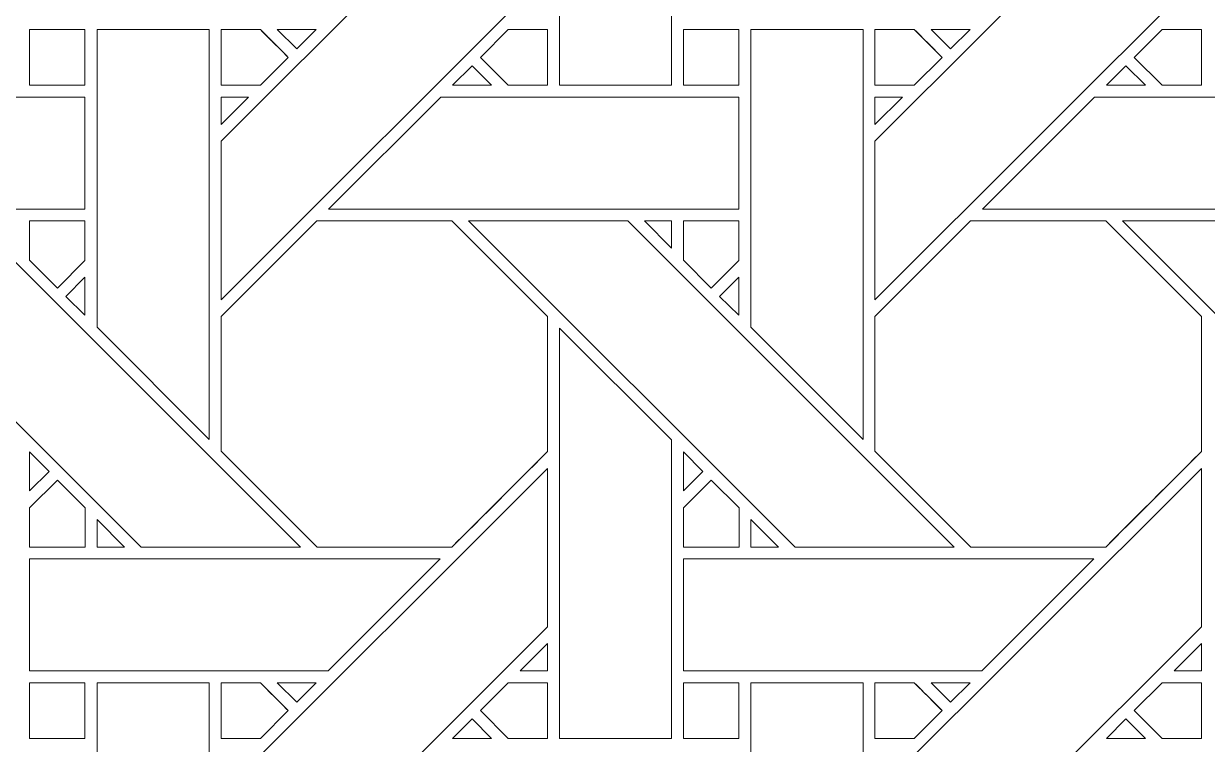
# Model space of a CAD drawing. Header units: inches. Extents: x 2.4 to 22.4, y -0.9 to 19.1.
# Drawn here: x 11.385 to 13.103, y 9.995 to 11.041 of the extents above; entities that cross this region are included whole.
import ezdxf

# ---------------------------------------------------------------- set-up
doc = ezdxf.new("R2010")
doc.units = ezdxf.units.IN
doc.header["$MEASUREMENT"] = 0
doc.layers.add('Design', color=7, linetype='Continuous', lineweight=0)

msp = doc.modelspace()

# ---------------------------------------------------------------- linework, layer by layer
at = {"layer": 'Design'}
for points, knots in [([(12.3829, 19.0948), (6.86, 19.0948), (2.3829, 14.6176), (2.3829, 9.0948), (2.3829, 3.5719), (6.86, -0.9052), (12.3829, -0.9052), (17.9057, -0.9052), (22.3829, 3.5719), (22.3829, 9.0948), (22.3829, 14.6176), (17.9057, 19.0948), (12.3829, 19.0948)], [0, 0, 0, 0, 1, 1, 1, 2, 2, 2, 3, 3, 3, 4, 4, 4, 4]), ([(12.3829, 17.972), (7.4801, 17.972), (3.5056, 13.9975), (3.5056, 9.0948), (3.5056, 4.192), (7.4801, 0.2175), (12.3829, 0.2175), (17.2856, 0.2175), (21.2601, 4.192), (21.2601, 9.0948), (21.2601, 13.9975), (17.2856, 17.972), (12.3829, 17.972)], [0, 0, 0, 0, 1, 1, 1, 2, 2, 2, 3, 3, 3, 4, 4, 4, 4]), ([(12.1625, 10.9519), (12.1625, 10.9519), (12.1625, 11.5477), (12.1625, 11.5477), (12.1625, 11.5477), (12.3252, 11.3855), (12.3252, 11.3855), (12.3252, 11.3855), (12.3252, 10.9519), (12.3252, 10.9519), (12.3252, 10.9519), (12.1625, 10.9519), (12.1625, 10.9519)], [0, 0, 0, 0, 1, 1, 1, 2, 2, 2, 3, 3, 3, 4, 4, 4, 4]), ([(12.1453, 11.1141), (12.1453, 11.1141), (11.6717, 10.6404), (11.6717, 10.6404), (11.6717, 10.6404), (11.6717, 10.8705), (11.6717, 10.8705), (11.6717, 10.8705), (12.1453, 11.3441), (12.1453, 11.3441), (12.1453, 11.3441), (12.1453, 11.1141), (12.1453, 11.1141)], [0, 0, 0, 0, 1, 1, 1, 2, 2, 2, 3, 3, 3, 4, 4, 4, 4]), ([(13.0941, 11.1141), (13.0941, 11.1141), (12.6204, 10.6404), (12.6204, 10.6404), (12.6204, 10.6404), (12.6204, 10.8705), (12.6204, 10.8705), (12.6204, 10.8705), (13.0941, 11.3441), (13.0941, 11.3441), (13.0941, 11.3441), (13.0941, 11.1141), (13.0941, 11.1141)], [0, 0, 0, 0, 1, 1, 1, 2, 2, 2, 3, 3, 3, 4, 4, 4, 4]), ([(11.3938, 10.9519), (11.3938, 10.9519), (11.3938, 11.0327), (11.3938, 11.0327), (11.3938, 11.0327), (11.474, 11.0327), (11.474, 11.0327), (11.474, 11.0327), (11.474, 10.9519), (11.474, 10.9519), (11.474, 10.9519), (11.3938, 10.9519), (11.3938, 10.9519)], [0, 0, 0, 0, 1, 1, 1, 2, 2, 2, 3, 3, 3, 4, 4, 4, 4]), ([(11.3938, 11.0327), (11.3938, 11.0327), (11.474, 11.0327), (11.474, 11.0327), (11.474, 11.0327), (11.474, 10.9519), (11.474, 10.9519), (11.474, 10.9519), (11.3938, 10.9519), (11.3938, 10.9519), (11.3938, 10.9519), (11.3938, 11.0327), (11.3938, 11.0327)], [0, 0, 0, 0, 1, 1, 1, 2, 2, 2, 3, 3, 3, 4, 4, 4, 4]), ([(11.4916, 10.6004), (11.4916, 10.6004), (11.4916, 11.0326), (11.4916, 11.0326), (11.4916, 11.0326), (11.6545, 11.0326), (11.6545, 11.0326), (11.6545, 11.0326), (11.6545, 10.4375), (11.6545, 10.4375), (11.6545, 10.4375), (11.4916, 10.6004), (11.4916, 10.6004)], [0, 0, 0, 0, 1, 1, 1, 2, 2, 2, 3, 3, 3, 4, 4, 4, 4]), ([(11.7287, 11.0327), (11.7339, 11.0276), (11.7646, 10.9967), (11.7691, 10.9923), (11.7691, 10.9923), (11.7286, 10.9519), (11.7286, 10.9519), (11.7286, 10.9519), (11.6717, 10.9519), (11.6717, 10.9519), (11.6717, 10.9519), (11.6717, 11.0327), (11.6717, 11.0327), (11.6717, 11.0327), (11.7287, 11.0327), (11.7287, 11.0327)], [0, 0, 0, 0, 1, 1, 1, 2, 2, 2, 3, 3, 3, 4, 4, 4, 5, 5, 5, 5]), ([(11.6717, 10.9519), (11.6717, 10.9519), (11.6717, 11.0327), (11.6717, 11.0327), (11.6717, 11.0327), (11.7287, 11.0327), (11.7287, 11.0327), (11.7339, 11.0275), (11.7647, 10.9966), (11.7691, 10.9923), (11.7691, 10.9923), (11.7286, 10.9519), (11.7286, 10.9519), (11.7286, 10.9519), (11.6717, 10.9519), (11.6717, 10.9519)], [0, 0, 0, 0, 1, 1, 1, 2, 2, 2, 3, 3, 3, 4, 4, 4, 5, 5, 5, 5]), ([(11.7531, 11.0326), (11.7531, 11.0326), (11.8096, 11.0326), (11.8096, 11.0326), (11.8096, 11.0326), (11.7813, 11.0045), (11.7813, 11.0045), (11.7813, 11.0045), (11.7531, 11.0326), (11.7531, 11.0326)], [0, 0, 0, 0, 1, 1, 1, 2, 2, 2, 3, 3, 3, 3]), ([(12.0882, 10.9519), (12.0882, 10.9519), (12.0479, 10.9923), (12.0479, 10.9923), (12.0479, 10.9923), (12.0883, 11.0327), (12.0883, 11.0327), (12.0883, 11.0327), (12.1453, 11.0327), (12.1453, 11.0327), (12.1453, 11.0327), (12.1453, 10.9519), (12.1453, 10.9519), (12.1453, 10.9519), (12.0882, 10.9519), (12.0882, 10.9519)], [0, 0, 0, 0, 1, 1, 1, 2, 2, 2, 3, 3, 3, 4, 4, 4, 5, 5, 5, 5]), ([(12.1453, 11.0327), (12.1453, 11.0327), (12.1453, 10.9519), (12.1453, 10.9519), (12.1453, 10.9519), (12.0882, 10.9519), (12.0882, 10.9519), (12.0882, 10.9519), (12.0479, 10.9923), (12.0479, 10.9923), (12.0479, 10.9923), (12.0883, 11.0327), (12.0883, 11.0327), (12.0883, 11.0327), (12.1453, 11.0327), (12.1453, 11.0327)], [0, 0, 0, 0, 1, 1, 1, 2, 2, 2, 3, 3, 3, 4, 4, 4, 5, 5, 5, 5]), ([(12.3425, 10.9519), (12.3425, 10.9519), (12.3425, 11.0327), (12.3425, 11.0327), (12.3425, 11.0327), (12.4228, 11.0327), (12.4228, 11.0327), (12.4228, 11.0327), (12.4228, 10.9519), (12.4228, 10.9519), (12.4228, 10.9519), (12.3425, 10.9519), (12.3425, 10.9519)], [0, 0, 0, 0, 1, 1, 1, 2, 2, 2, 3, 3, 3, 4, 4, 4, 4]), ([(12.4228, 11.0327), (12.4228, 11.0327), (12.4228, 10.9519), (12.4228, 10.9519), (12.4228, 10.9519), (12.3425, 10.9519), (12.3425, 10.9519), (12.3425, 10.9519), (12.3425, 11.0327), (12.3425, 11.0327), (12.3425, 11.0327), (12.4228, 11.0327), (12.4228, 11.0327)], [0, 0, 0, 0, 1, 1, 1, 2, 2, 2, 3, 3, 3, 4, 4, 4, 4]), ([(12.4403, 10.6004), (12.4403, 10.6004), (12.4403, 11.0326), (12.4403, 11.0326), (12.4403, 11.0326), (12.6032, 11.0326), (12.6032, 11.0326), (12.6032, 11.0326), (12.6032, 10.4375), (12.6032, 10.4375), (12.6032, 10.4375), (12.4403, 10.6004), (12.4403, 10.6004)], [0, 0, 0, 0, 1, 1, 1, 2, 2, 2, 3, 3, 3, 4, 4, 4, 4]), ([(12.6775, 11.0327), (12.6826, 11.0276), (12.7134, 10.9967), (12.7178, 10.9923), (12.7178, 10.9923), (12.6774, 10.9519), (12.6774, 10.9519), (12.6774, 10.9519), (12.6204, 10.9519), (12.6204, 10.9519), (12.6204, 10.9519), (12.6204, 11.0327), (12.6204, 11.0327), (12.6204, 11.0327), (12.6775, 11.0327), (12.6775, 11.0327)], [0, 0, 0, 0, 1, 1, 1, 2, 2, 2, 3, 3, 3, 4, 4, 4, 5, 5, 5, 5]), ([(12.7178, 10.9923), (12.7178, 10.9923), (12.6774, 10.9519), (12.6774, 10.9519), (12.6774, 10.9519), (12.6204, 10.9519), (12.6204, 10.9519), (12.6204, 10.9519), (12.6204, 11.0327), (12.6204, 11.0327), (12.6204, 11.0327), (12.6775, 11.0327), (12.6775, 11.0327), (12.6828, 11.0274), (12.7136, 10.9965), (12.7178, 10.9923)], [0, 0, 0, 0, 1, 1, 1, 2, 2, 2, 3, 3, 3, 4, 4, 4, 5, 5, 5, 5]), ([(12.7018, 11.0326), (12.7018, 11.0326), (12.7583, 11.0326), (12.7583, 11.0326), (12.7583, 11.0326), (12.73, 11.0045), (12.73, 11.0045), (12.73, 11.0045), (12.7018, 11.0326), (12.7018, 11.0326)], [0, 0, 0, 0, 1, 1, 1, 2, 2, 2, 3, 3, 3, 3]), ([(13.037, 10.9519), (13.037, 10.9519), (12.9966, 10.9923), (12.9966, 10.9923), (12.9966, 10.9923), (13.037, 11.0327), (13.037, 11.0327), (13.037, 11.0327), (13.0941, 11.0327), (13.0941, 11.0327), (13.0941, 11.0327), (13.0941, 10.9519), (13.0941, 10.9519), (13.0941, 10.9519), (13.037, 10.9519), (13.037, 10.9519)], [0, 0, 0, 0, 1, 1, 1, 2, 2, 2, 3, 3, 3, 4, 4, 4, 5, 5, 5, 5]), ([(13.0941, 11.0327), (13.0941, 11.0327), (13.0941, 10.9519), (13.0941, 10.9519), (13.0941, 10.9519), (13.037, 10.9519), (13.037, 10.9519), (13.037, 10.9519), (12.9966, 10.9923), (12.9966, 10.9923), (12.9966, 10.9923), (13.037, 11.0327), (13.037, 11.0327), (13.037, 11.0327), (13.0941, 11.0327), (13.0941, 11.0327)], [0, 0, 0, 0, 1, 1, 1, 2, 2, 2, 3, 3, 3, 4, 4, 4, 5, 5, 5, 5]), ([(12.064, 10.9519), (12.064, 10.9519), (12.0075, 10.9519), (12.0075, 10.9519), (12.0075, 10.9519), (12.0358, 10.9801), (12.0358, 10.9801), (12.0358, 10.9801), (12.064, 10.9519), (12.064, 10.9519)], [0, 0, 0, 0, 1, 1, 1, 2, 2, 2, 3, 3, 3, 3]), ([(13.0127, 10.9519), (13.0127, 10.9519), (12.9562, 10.9519), (12.9562, 10.9519), (12.9562, 10.9519), (12.9845, 10.9801), (12.9845, 10.9801), (12.9845, 10.9801), (13.0127, 10.9519), (13.0127, 10.9519)], [0, 0, 0, 0, 1, 1, 1, 2, 2, 2, 3, 3, 3, 3]), ([(11.4741, 10.9347), (11.4741, 10.9347), (11.4741, 10.7719), (11.4741, 10.7719), (11.4741, 10.7719), (10.8788, 10.7719), (10.8788, 10.7719), (10.8788, 10.7719), (11.0416, 10.9347), (11.0416, 10.9347), (11.0416, 10.9347), (11.4741, 10.9347), (11.4741, 10.9347)], [0, 0, 0, 0, 1, 1, 1, 2, 2, 2, 3, 3, 3, 4, 4, 4, 4]), ([(11.7115, 10.9347), (11.7115, 10.9347), (11.6717, 10.8949), (11.6717, 10.8949), (11.6717, 10.8949), (11.6717, 10.9347), (11.6717, 10.9347), (11.6717, 10.9347), (11.7115, 10.9347), (11.7115, 10.9347)], [0, 0, 0, 0, 1, 1, 1, 2, 2, 2, 3, 3, 3, 3]), ([(12.4228, 10.9347), (12.4228, 10.9347), (12.4228, 10.7719), (12.4228, 10.7719), (12.4228, 10.7719), (11.8275, 10.7719), (11.8275, 10.7719), (11.8275, 10.7719), (11.9904, 10.9347), (11.9904, 10.9347), (11.9904, 10.9347), (12.4228, 10.9347), (12.4228, 10.9347)], [0, 0, 0, 0, 1, 1, 1, 2, 2, 2, 3, 3, 3, 4, 4, 4, 4]), ([(12.6602, 10.9347), (12.6602, 10.9347), (12.6204, 10.8949), (12.6204, 10.8949), (12.6204, 10.8949), (12.6204, 10.9347), (12.6204, 10.9347), (12.6204, 10.9347), (12.6602, 10.9347), (12.6602, 10.9347)], [0, 0, 0, 0, 1, 1, 1, 2, 2, 2, 3, 3, 3, 3]), ([(13.3715, 10.9347), (13.3715, 10.9347), (13.3715, 10.7719), (13.3715, 10.7719), (13.3715, 10.7719), (12.7762, 10.7719), (12.7762, 10.7719), (12.7762, 10.7719), (12.9391, 10.9347), (12.9391, 10.9347), (12.9391, 10.9347), (13.3715, 10.9347), (13.3715, 10.9347)], [0, 0, 0, 0, 1, 1, 1, 2, 2, 2, 3, 3, 3, 4, 4, 4, 4]), ([(11.7867, 10.2811), (11.7867, 10.2811), (11.5556, 10.2811), (11.5556, 10.2811), (11.5556, 10.2811), (11.0821, 10.7548), (11.0821, 10.7548), (11.0821, 10.7548), (11.313, 10.7548), (11.313, 10.7548), (11.313, 10.7548), (11.7867, 10.2811), (11.7867, 10.2811)], [0, 0, 0, 0, 1, 1, 1, 2, 2, 2, 3, 3, 3, 4, 4, 4, 4]), ([(11.474, 10.7548), (11.474, 10.7548), (11.474, 10.6972), (11.474, 10.6972), (11.474, 10.6972), (11.4341, 10.6573), (11.4341, 10.6573), (11.4341, 10.6573), (11.3938, 10.6976), (11.3938, 10.6976), (11.3938, 10.6976), (11.3938, 10.7548), (11.3938, 10.7548), (11.3938, 10.7548), (11.474, 10.7548), (11.474, 10.7548)], [0, 0, 0, 0, 1, 1, 1, 2, 2, 2, 3, 3, 3, 4, 4, 4, 5, 5, 5, 5]), ([(11.474, 10.6972), (11.474, 10.6972), (11.4341, 10.6573), (11.4341, 10.6573), (11.4341, 10.6573), (11.3938, 10.6976), (11.3938, 10.6976), (11.3938, 10.6976), (11.3938, 10.7548), (11.3938, 10.7548), (11.3938, 10.7548), (11.474, 10.7548), (11.474, 10.7548), (11.474, 10.7548), (11.474, 10.6972), (11.474, 10.6972)], [0, 0, 0, 0, 1, 1, 1, 2, 2, 2, 3, 3, 3, 4, 4, 4, 5, 5, 5, 5]), ([(11.8104, 10.7548), (11.8104, 10.7548), (12.0066, 10.7548), (12.0066, 10.7548), (12.0066, 10.7548), (12.1453, 10.6161), (12.1453, 10.6161), (12.1453, 10.6161), (12.1453, 10.4199), (12.1453, 10.4199), (12.1275, 10.4019), (12.0156, 10.2902), (12.0066, 10.2812), (12.0066, 10.2812), (11.8109, 10.2812), (11.8109, 10.2812), (11.8109, 10.2812), (11.6717, 10.4204), (11.6717, 10.4204), (11.6717, 10.4204), (11.6717, 10.6161), (11.6717, 10.6161), (11.6717, 10.6161), (11.8104, 10.7548), (11.8104, 10.7548)], [0, 0, 0, 0, 1, 1, 1, 2, 2, 2, 3, 3, 3, 4, 4, 4, 5, 5, 5, 6, 6, 6, 7, 7, 7, 8, 8, 8, 8]), ([(12.1453, 10.6161), (12.1453, 10.6161), (12.1453, 10.4199), (12.1453, 10.4199), (12.1274, 10.4017), (12.0155, 10.29), (12.0066, 10.2812), (12.0066, 10.2812), (11.8109, 10.2812), (11.8109, 10.2812), (11.8109, 10.2812), (11.6717, 10.4204), (11.6717, 10.4204), (11.6717, 10.4204), (11.6717, 10.6161), (11.6717, 10.6161), (11.6717, 10.6161), (11.8104, 10.7548), (11.8104, 10.7548), (11.8104, 10.7548), (12.0066, 10.7548), (12.0066, 10.7548), (12.0066, 10.7548), (12.1453, 10.6161), (12.1453, 10.6161)], [0, 0, 0, 0, 1, 1, 1, 2, 2, 2, 3, 3, 3, 4, 4, 4, 5, 5, 5, 6, 6, 6, 7, 7, 7, 8, 8, 8, 8]), ([(12.7354, 10.2811), (12.7354, 10.2811), (12.5044, 10.2811), (12.5044, 10.2811), (12.5044, 10.2811), (12.0308, 10.7548), (12.0308, 10.7548), (12.0308, 10.7548), (12.2618, 10.7548), (12.2618, 10.7548), (12.2618, 10.7548), (12.7354, 10.2811), (12.7354, 10.2811)], [0, 0, 0, 0, 1, 1, 1, 2, 2, 2, 3, 3, 3, 4, 4, 4, 4]), ([(12.2859, 10.7548), (12.2859, 10.7548), (12.3253, 10.7548), (12.3253, 10.7548), (12.3253, 10.7548), (12.3253, 10.715), (12.3253, 10.715), (12.3253, 10.715), (12.2859, 10.7548), (12.2859, 10.7548)], [0, 0, 0, 0, 1, 1, 1, 2, 2, 2, 3, 3, 3, 3]), ([(12.3425, 10.6976), (12.3425, 10.6976), (12.3425, 10.7548), (12.3425, 10.7548), (12.3425, 10.7548), (12.4228, 10.7548), (12.4228, 10.7548), (12.4228, 10.7548), (12.4228, 10.6972), (12.4228, 10.6972), (12.4228, 10.6972), (12.3828, 10.6573), (12.3828, 10.6573), (12.3828, 10.6573), (12.3425, 10.6976), (12.3425, 10.6976)], [0, 0, 0, 0, 1, 1, 1, 2, 2, 2, 3, 3, 3, 4, 4, 4, 5, 5, 5, 5]), ([(12.4228, 10.6972), (12.4228, 10.6972), (12.3828, 10.6573), (12.3828, 10.6573), (12.3828, 10.6573), (12.3425, 10.6976), (12.3425, 10.6976), (12.3425, 10.6976), (12.3425, 10.7548), (12.3425, 10.7548), (12.3425, 10.7548), (12.4228, 10.7548), (12.4228, 10.7548), (12.4228, 10.7548), (12.4228, 10.6972), (12.4228, 10.6972)], [0, 0, 0, 0, 1, 1, 1, 2, 2, 2, 3, 3, 3, 4, 4, 4, 5, 5, 5, 5]), ([(12.7591, 10.7548), (12.7591, 10.7548), (12.9553, 10.7548), (12.9553, 10.7548), (12.9553, 10.7548), (13.0941, 10.6161), (13.0941, 10.6161), (13.0941, 10.6161), (13.0941, 10.4199), (13.0941, 10.4199), (13.0763, 10.4019), (12.9643, 10.2902), (12.9553, 10.2812), (12.9553, 10.2812), (12.7596, 10.2812), (12.7596, 10.2812), (12.7596, 10.2812), (12.6204, 10.4204), (12.6204, 10.4204), (12.6204, 10.4204), (12.6204, 10.6161), (12.6204, 10.6161), (12.6204, 10.6161), (12.7591, 10.7548), (12.7591, 10.7548)], [0, 0, 0, 0, 1, 1, 1, 2, 2, 2, 3, 3, 3, 4, 4, 4, 5, 5, 5, 6, 6, 6, 7, 7, 7, 8, 8, 8, 8]), ([(13.0941, 10.6161), (13.0941, 10.6161), (13.0941, 10.4199), (13.0941, 10.4199), (13.0759, 10.4016), (12.9641, 10.2899), (12.9553, 10.2812), (12.9553, 10.2812), (12.7596, 10.2812), (12.7596, 10.2812), (12.7596, 10.2812), (12.6204, 10.4204), (12.6204, 10.4204), (12.6204, 10.4204), (12.6204, 10.6161), (12.6204, 10.6161), (12.6204, 10.6161), (12.7591, 10.7548), (12.7591, 10.7548), (12.7591, 10.7548), (12.9553, 10.7548), (12.9553, 10.7548), (12.9553, 10.7548), (13.0941, 10.6161), (13.0941, 10.6161)], [0, 0, 0, 0, 1, 1, 1, 2, 2, 2, 3, 3, 3, 4, 4, 4, 5, 5, 5, 6, 6, 6, 7, 7, 7, 8, 8, 8, 8]), ([(13.6841, 10.2811), (13.6841, 10.2811), (13.4531, 10.2811), (13.4531, 10.2811), (13.4531, 10.2811), (12.9795, 10.7548), (12.9795, 10.7548), (12.9795, 10.7548), (13.2105, 10.7548), (13.2105, 10.7548), (13.2105, 10.7548), (13.6841, 10.2811), (13.6841, 10.2811)], [0, 0, 0, 0, 1, 1, 1, 2, 2, 2, 3, 3, 3, 4, 4, 4, 4]), ([(11.4741, 10.6729), (11.4741, 10.6729), (11.4741, 10.6178), (11.4741, 10.6178), (11.4741, 10.6178), (11.4463, 10.6452), (11.4463, 10.6452), (11.4463, 10.6452), (11.4741, 10.6729), (11.4741, 10.6729)], [0, 0, 0, 0, 1, 1, 1, 2, 2, 2, 3, 3, 3, 3]), ([(12.4228, 10.6729), (12.4228, 10.6729), (12.4228, 10.6178), (12.4228, 10.6178), (12.4228, 10.6178), (12.395, 10.6452), (12.395, 10.6452), (12.395, 10.6452), (12.4228, 10.6729), (12.4228, 10.6729)], [0, 0, 0, 0, 1, 1, 1, 2, 2, 2, 3, 3, 3, 3]), ([(12.1625, 10.0031), (12.1625, 10.0031), (12.1625, 10.599), (12.1625, 10.599), (12.1625, 10.599), (12.3252, 10.4368), (12.3252, 10.4368), (12.3252, 10.4368), (12.3252, 10.0031), (12.3252, 10.0031), (12.3252, 10.0031), (12.1625, 10.0031), (12.1625, 10.0031)], [0, 0, 0, 0, 1, 1, 1, 2, 2, 2, 3, 3, 3, 4, 4, 4, 4]), ([(11.3938, 10.3626), (11.3938, 10.3626), (11.3938, 10.4193), (11.3938, 10.4193), (11.3938, 10.4193), (11.422, 10.3908), (11.422, 10.3908), (11.422, 10.3908), (11.3938, 10.3626), (11.3938, 10.3626)], [0, 0, 0, 0, 1, 1, 1, 2, 2, 2, 3, 3, 3, 3]), ([(12.3425, 10.3626), (12.3425, 10.3626), (12.3425, 10.4193), (12.3425, 10.4193), (12.3425, 10.4193), (12.3707, 10.3908), (12.3707, 10.3908), (12.3707, 10.3908), (12.3425, 10.3626), (12.3425, 10.3626)], [0, 0, 0, 0, 1, 1, 1, 2, 2, 2, 3, 3, 3, 3]), ([(12.1453, 10.1654), (12.1453, 10.1654), (11.6717, 9.6917), (11.6717, 9.6917), (11.6717, 9.6917), (11.6717, 9.9218), (11.6717, 9.9218), (11.6717, 9.9218), (12.1453, 10.3954), (12.1453, 10.3954), (12.1453, 10.3954), (12.1453, 10.1654), (12.1453, 10.1654)], [0, 0, 0, 0, 1, 1, 1, 2, 2, 2, 3, 3, 3, 4, 4, 4, 4]), ([(13.0941, 10.1654), (13.0941, 10.1654), (12.6204, 9.6917), (12.6204, 9.6917), (12.6204, 9.6917), (12.6204, 9.9218), (12.6204, 9.9218), (12.6204, 9.9218), (13.0941, 10.3954), (13.0941, 10.3954), (13.0941, 10.3954), (13.0941, 10.1654), (13.0941, 10.1654)], [0, 0, 0, 0, 1, 1, 1, 2, 2, 2, 3, 3, 3, 4, 4, 4, 4]), ([(11.3938, 10.2809), (11.3938, 10.2809), (11.3938, 10.3382), (11.3938, 10.3382), (11.3938, 10.3382), (11.4341, 10.3785), (11.4341, 10.3785), (11.4341, 10.3785), (11.4745, 10.3382), (11.4745, 10.3382), (11.4745, 10.3382), (11.4745, 10.2809), (11.4745, 10.2809), (11.4745, 10.2809), (11.3938, 10.2809), (11.3938, 10.2809)], [0, 0, 0, 0, 1, 1, 1, 2, 2, 2, 3, 3, 3, 4, 4, 4, 5, 5, 5, 5]), ([(11.4341, 10.3785), (11.4341, 10.3785), (11.4745, 10.3382), (11.4745, 10.3382), (11.4745, 10.3382), (11.4745, 10.2809), (11.4745, 10.2809), (11.4745, 10.2809), (11.3938, 10.2809), (11.3938, 10.2809), (11.3938, 10.2809), (11.3938, 10.3382), (11.3938, 10.3382), (11.3938, 10.3382), (11.4341, 10.3785), (11.4341, 10.3785)], [0, 0, 0, 0, 1, 1, 1, 2, 2, 2, 3, 3, 3, 4, 4, 4, 5, 5, 5, 5]), ([(12.3425, 10.2809), (12.3425, 10.2809), (12.3425, 10.3382), (12.3425, 10.3382), (12.3425, 10.3382), (12.3829, 10.3785), (12.3829, 10.3785), (12.3829, 10.3785), (12.4232, 10.3382), (12.4232, 10.3382), (12.4232, 10.3382), (12.4232, 10.2809), (12.4232, 10.2809), (12.4232, 10.2809), (12.3425, 10.2809), (12.3425, 10.2809)], [0, 0, 0, 0, 1, 1, 1, 2, 2, 2, 3, 3, 3, 4, 4, 4, 5, 5, 5, 5]), ([(12.3829, 10.3785), (12.3829, 10.3785), (12.4232, 10.3382), (12.4232, 10.3382), (12.4232, 10.3382), (12.4232, 10.2809), (12.4232, 10.2809), (12.4232, 10.2809), (12.3425, 10.2809), (12.3425, 10.2809), (12.3425, 10.2809), (12.3425, 10.3382), (12.3425, 10.3382), (12.3425, 10.3382), (12.3829, 10.3785), (12.3829, 10.3785)], [0, 0, 0, 0, 1, 1, 1, 2, 2, 2, 3, 3, 3, 4, 4, 4, 5, 5, 5, 5]), ([(11.4917, 10.2811), (11.4917, 10.2811), (11.4917, 10.3209), (11.4917, 10.3209), (11.4917, 10.3209), (11.5314, 10.2811), (11.5314, 10.2811), (11.5314, 10.2811), (11.4917, 10.2811), (11.4917, 10.2811)], [0, 0, 0, 0, 1, 1, 1, 2, 2, 2, 3, 3, 3, 3]), ([(12.4405, 10.2811), (12.4405, 10.2811), (12.4405, 10.3209), (12.4405, 10.3209), (12.4405, 10.3209), (12.4802, 10.2811), (12.4802, 10.2811), (12.4802, 10.2811), (12.4405, 10.2811), (12.4405, 10.2811)], [0, 0, 0, 0, 1, 1, 1, 2, 2, 2, 3, 3, 3, 3]), ([(11.8268, 10.1012), (11.8268, 10.1012), (11.3938, 10.1012), (11.3938, 10.1012), (11.3938, 10.1012), (11.3938, 10.2639), (11.3938, 10.2639), (11.3938, 10.2639), (11.9895, 10.2639), (11.9895, 10.2639), (11.9895, 10.2639), (11.8268, 10.1012), (11.8268, 10.1012)], [0, 0, 0, 0, 1, 1, 1, 2, 2, 2, 3, 3, 3, 4, 4, 4, 4]), ([(12.9382, 10.2639), (12.9382, 10.2639), (12.7755, 10.1012), (12.7755, 10.1012), (12.7755, 10.1012), (12.3425, 10.1012), (12.3425, 10.1012), (12.3425, 10.1012), (12.3425, 10.2639), (12.3425, 10.2639), (12.3425, 10.2639), (12.9382, 10.2639), (12.9382, 10.2639)], [0, 0, 0, 0, 1, 1, 1, 2, 2, 2, 3, 3, 3, 4, 4, 4, 4]), ([(12.1056, 10.1012), (12.1056, 10.1012), (12.1453, 10.141), (12.1453, 10.141), (12.1453, 10.141), (12.1453, 10.1012), (12.1453, 10.1012), (12.1453, 10.1012), (12.1056, 10.1012), (12.1056, 10.1012)], [0, 0, 0, 0, 1, 1, 1, 2, 2, 2, 3, 3, 3, 3]), ([(13.0543, 10.1012), (13.0543, 10.1012), (13.0941, 10.141), (13.0941, 10.141), (13.0941, 10.141), (13.0941, 10.1012), (13.0941, 10.1012), (13.0941, 10.1012), (13.0543, 10.1012), (13.0543, 10.1012)], [0, 0, 0, 0, 1, 1, 1, 2, 2, 2, 3, 3, 3, 3]), ([(11.3938, 10.0031), (11.3938, 10.0031), (11.3938, 10.0839), (11.3938, 10.0839), (11.3938, 10.0839), (11.474, 10.0839), (11.474, 10.0839), (11.474, 10.0839), (11.474, 10.0031), (11.474, 10.0031), (11.474, 10.0031), (11.3938, 10.0031), (11.3938, 10.0031)], [0, 0, 0, 0, 1, 1, 1, 2, 2, 2, 3, 3, 3, 4, 4, 4, 4]), ([(11.3938, 10.0839), (11.3938, 10.0839), (11.474, 10.0839), (11.474, 10.0839), (11.474, 10.0839), (11.474, 10.0031), (11.474, 10.0031), (11.474, 10.0031), (11.3938, 10.0031), (11.3938, 10.0031), (11.3938, 10.0031), (11.3938, 10.0839), (11.3938, 10.0839)], [0, 0, 0, 0, 1, 1, 1, 2, 2, 2, 3, 3, 3, 4, 4, 4, 4]), ([(11.4916, 9.6517), (11.4916, 9.6517), (11.4916, 10.0839), (11.4916, 10.0839), (11.4916, 10.0839), (11.6545, 10.0839), (11.6545, 10.0839), (11.6545, 10.0839), (11.6545, 9.4888), (11.6545, 9.4888), (11.6545, 9.4888), (11.4916, 9.6517), (11.4916, 9.6517)], [0, 0, 0, 0, 1, 1, 1, 2, 2, 2, 3, 3, 3, 4, 4, 4, 4]), ([(11.7287, 10.0839), (11.7339, 10.0788), (11.7646, 10.048), (11.7691, 10.0436), (11.7691, 10.0436), (11.7286, 10.0032), (11.7286, 10.0032), (11.7286, 10.0032), (11.6717, 10.0032), (11.6717, 10.0032), (11.6717, 10.0032), (11.6717, 10.0839), (11.6717, 10.0839), (11.6717, 10.0839), (11.7287, 10.0839), (11.7287, 10.0839)], [0, 0, 0, 0, 1, 1, 1, 2, 2, 2, 3, 3, 3, 4, 4, 4, 5, 5, 5, 5]), ([(11.7691, 10.0436), (11.7691, 10.0436), (11.7286, 10.0032), (11.7286, 10.0032), (11.7286, 10.0032), (11.6717, 10.0032), (11.6717, 10.0032), (11.6717, 10.0032), (11.6717, 10.0839), (11.6717, 10.0839), (11.6717, 10.0839), (11.7287, 10.0839), (11.7287, 10.0839), (11.7339, 10.0787), (11.7647, 10.0479), (11.7691, 10.0436)], [0, 0, 0, 0, 1, 1, 1, 2, 2, 2, 3, 3, 3, 4, 4, 4, 5, 5, 5, 5]), ([(11.7531, 10.0839), (11.7531, 10.0839), (11.8096, 10.0839), (11.8096, 10.0839), (11.8096, 10.0839), (11.7813, 10.0557), (11.7813, 10.0557), (11.7813, 10.0557), (11.7531, 10.0839), (11.7531, 10.0839)], [0, 0, 0, 0, 1, 1, 1, 2, 2, 2, 3, 3, 3, 3]), ([(12.0882, 10.0031), (12.0882, 10.0031), (12.0479, 10.0435), (12.0479, 10.0435), (12.0479, 10.0435), (12.0883, 10.084), (12.0883, 10.084), (12.0883, 10.084), (12.1453, 10.084), (12.1453, 10.084), (12.1453, 10.084), (12.1453, 10.0031), (12.1453, 10.0031), (12.1453, 10.0031), (12.0882, 10.0031), (12.0882, 10.0031)], [0, 0, 0, 0, 1, 1, 1, 2, 2, 2, 3, 3, 3, 4, 4, 4, 5, 5, 5, 5]), ([(12.1453, 10.084), (12.1453, 10.084), (12.1453, 10.0031), (12.1453, 10.0031), (12.1453, 10.0031), (12.0882, 10.0031), (12.0882, 10.0031), (12.0882, 10.0031), (12.0479, 10.0435), (12.0479, 10.0435), (12.0479, 10.0435), (12.0883, 10.084), (12.0883, 10.084), (12.0883, 10.084), (12.1453, 10.084), (12.1453, 10.084)], [0, 0, 0, 0, 1, 1, 1, 2, 2, 2, 3, 3, 3, 4, 4, 4, 5, 5, 5, 5]), ([(12.3425, 10.0031), (12.3425, 10.0031), (12.3425, 10.0839), (12.3425, 10.0839), (12.3425, 10.0839), (12.4228, 10.0839), (12.4228, 10.0839), (12.4228, 10.0839), (12.4228, 10.0031), (12.4228, 10.0031), (12.4228, 10.0031), (12.3425, 10.0031), (12.3425, 10.0031)], [0, 0, 0, 0, 1, 1, 1, 2, 2, 2, 3, 3, 3, 4, 4, 4, 4]), ([(12.4228, 10.0839), (12.4228, 10.0839), (12.4228, 10.0031), (12.4228, 10.0031), (12.4228, 10.0031), (12.3425, 10.0031), (12.3425, 10.0031), (12.3425, 10.0031), (12.3425, 10.0839), (12.3425, 10.0839), (12.3425, 10.0839), (12.4228, 10.0839), (12.4228, 10.0839)], [0, 0, 0, 0, 1, 1, 1, 2, 2, 2, 3, 3, 3, 4, 4, 4, 4]), ([(12.4403, 9.6517), (12.4403, 9.6517), (12.4403, 10.0839), (12.4403, 10.0839), (12.4403, 10.0839), (12.6032, 10.0839), (12.6032, 10.0839), (12.6032, 10.0839), (12.6032, 9.4888), (12.6032, 9.4888), (12.6032, 9.4888), (12.4403, 9.6517), (12.4403, 9.6517)], [0, 0, 0, 0, 1, 1, 1, 2, 2, 2, 3, 3, 3, 4, 4, 4, 4]), ([(12.6775, 10.0839), (12.6826, 10.0788), (12.7134, 10.048), (12.7178, 10.0436), (12.7178, 10.0436), (12.6774, 10.0032), (12.6774, 10.0032), (12.6774, 10.0032), (12.6204, 10.0032), (12.6204, 10.0032), (12.6204, 10.0032), (12.6204, 10.0839), (12.6204, 10.0839), (12.6204, 10.0839), (12.6775, 10.0839), (12.6775, 10.0839)], [0, 0, 0, 0, 1, 1, 1, 2, 2, 2, 3, 3, 3, 4, 4, 4, 5, 5, 5, 5]), ([(12.7019, 10.0595), (12.7019, 10.0595), (12.7178, 10.0436), (12.7178, 10.0436), (12.7178, 10.0436), (12.6774, 10.0032), (12.6774, 10.0032), (12.6774, 10.0032), (12.6204, 10.0032), (12.6204, 10.0032), (12.6204, 10.0032), (12.6204, 10.0839), (12.6204, 10.0839), (12.6204, 10.0839), (12.6775, 10.0839), (12.6775, 10.0839), (12.6828, 10.0786), (12.6927, 10.0688), (12.7019, 10.0595)], [0, 0, 0, 0, 1, 1, 1, 2, 2, 2, 3, 3, 3, 4, 4, 4, 5, 5, 5, 6, 6, 6, 6]), ([(12.7018, 10.0839), (12.7018, 10.0839), (12.7583, 10.0839), (12.7583, 10.0839), (12.7583, 10.0839), (12.73, 10.0557), (12.73, 10.0557), (12.73, 10.0557), (12.7018, 10.0839), (12.7018, 10.0839)], [0, 0, 0, 0, 1, 1, 1, 2, 2, 2, 3, 3, 3, 3]), ([(13.037, 10.0031), (13.037, 10.0031), (12.9966, 10.0435), (12.9966, 10.0435), (12.9966, 10.0435), (13.037, 10.084), (13.037, 10.084), (13.037, 10.084), (13.0941, 10.084), (13.0941, 10.084), (13.0941, 10.084), (13.0941, 10.0031), (13.0941, 10.0031), (13.0941, 10.0031), (13.037, 10.0031), (13.037, 10.0031)], [0, 0, 0, 0, 1, 1, 1, 2, 2, 2, 3, 3, 3, 4, 4, 4, 5, 5, 5, 5]), ([(13.0941, 10.084), (13.0941, 10.084), (13.0941, 10.0031), (13.0941, 10.0031), (13.0941, 10.0031), (13.037, 10.0031), (13.037, 10.0031), (13.037, 10.0031), (12.9966, 10.0435), (12.9966, 10.0435), (12.9966, 10.0435), (13.037, 10.084), (13.037, 10.084), (13.037, 10.084), (13.0941, 10.084), (13.0941, 10.084)], [0, 0, 0, 0, 1, 1, 1, 2, 2, 2, 3, 3, 3, 4, 4, 4, 5, 5, 5, 5]), ([(12.064, 10.0031), (12.064, 10.0031), (12.0075, 10.0031), (12.0075, 10.0031), (12.0075, 10.0031), (12.0358, 10.0314), (12.0358, 10.0314), (12.0358, 10.0314), (12.064, 10.0031), (12.064, 10.0031)], [0, 0, 0, 0, 1, 1, 1, 2, 2, 2, 3, 3, 3, 3]), ([(13.0127, 10.0031), (13.0127, 10.0031), (12.9562, 10.0031), (12.9562, 10.0031), (12.9562, 10.0031), (12.9845, 10.0314), (12.9845, 10.0314), (12.9845, 10.0314), (13.0127, 10.0031), (13.0127, 10.0031)], [0, 0, 0, 0, 1, 1, 1, 2, 2, 2, 3, 3, 3, 3])]:
    msp.add_open_spline(points, degree=3, knots=knots, dxfattribs=at)

doc.saveas('drawing.dxf')
